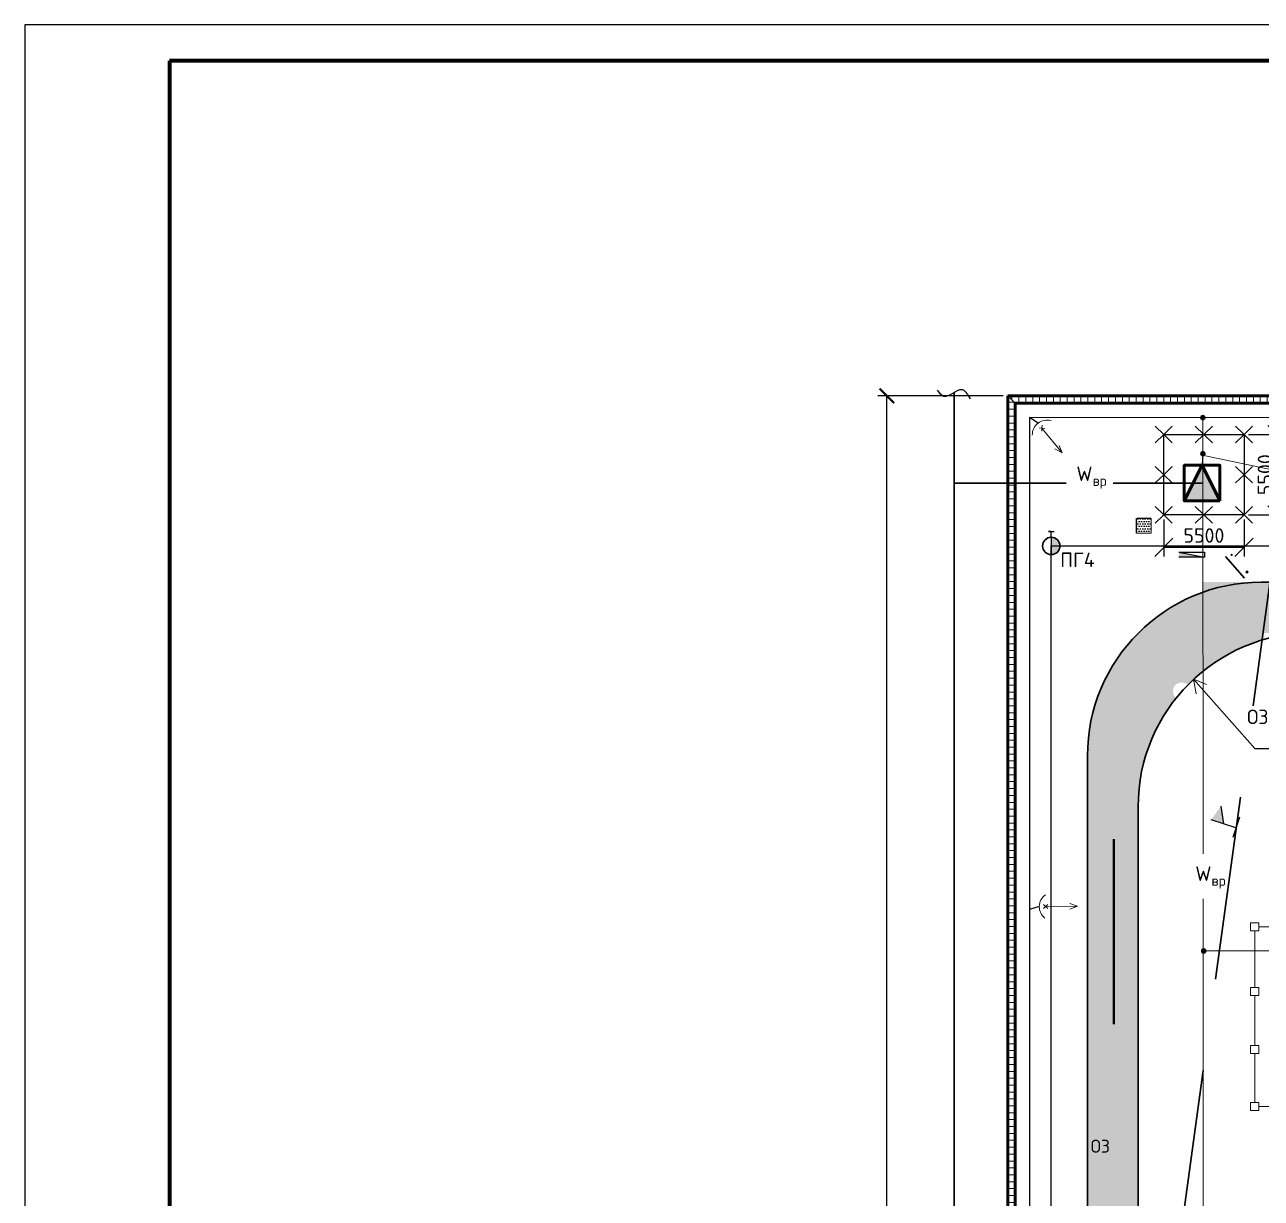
# Model space of a CAD drawing. Header units: millimetres. Extents: x -782 to 10910, y 3841 to 13237.
# Drawn here: x -780.7 to -609.9, y 4595.7 to 4757.8 of the extents above; entities that cross this region are included whole.
import ezdxf

# ---------------------------------------------------------------- set-up
doc = ezdxf.new("R2010")
doc.units = ezdxf.units.MM
doc.linetypes.add('штриховая2', pattern=[9.525, 6.35, -3.175])
for name, color, linetype, lineweight in [('!ОНенес!', 6, 'Continuous', 40), ('1основная_05мм', 151, 'Continuous', 50), ('anker', 187, 'Continuous', 60), ('желтый', 2, 'Continuous', 30), ('красный', 1, 'Continuous', 30), ('Тонкая 0.3', 140, 'Continuous', 25)]:
    doc.layers.add(name, color=color, linetype=linetype, lineweight=lineweight)
doc.layers.add('1', color=7, linetype='Continuous')
doc.layers.add('Системный слой', color=7, linetype='Continuous')
doc.styles.add('2.5', font='isocpeur.ttf', dxfattribs={"height": 2})
doc.styles.add('Isocpeur', font='isocpeur.ttf')
doc.styles.get("Standard").update_dxf_attribs({"font": 'isocpeur.ttf'})
doc.dimstyles.new('Копия ISO-25 M1-200', dxfattribs={"dimtxt": 2, "dimasz": 2.5, "dimexe": 1.25, "dimexo": 0.625, "dimtad": 1, "dimlfac": 400, "dimtxsty": 'Standard', "dimblk": 'OBLIQUE', "dimcen": 2.5, "dimadec": 0, "dimazin": 0, "dimtfac": 1, "dimtmove": 0, "dimatfit": 3, "dimldrblk": 'NONE', "dimfxl": 1, "dimarcsym": 0})
doc.dimstyles.new('М500 стройгенп', dxfattribs={"dimtxt": 2, "dimasz": 2, "dimexe": 1.25, "dimexo": 0.625, "dimtad": 1, "dimlfac": 500, "dimtxsty": '2.5', "dimblk": 'ARCHTICK', "dimcen": 2.5, "dimadec": 0, "dimazin": 0, "dimtfac": 1, "dimtmove": 0, "dimatfit": 3, "dimfxl": 1, "dimarcsym": 0})
pattern_1 = [(180, (-2824.641, 1373.7972), (-2e-16, -0.9525), [])]

# ---------------------------------------------------------------- blocks, each defined once
blk = doc.blocks.new('_OBLIQUE')
at = {"color": 0, "linetype": 'ByBlock'}
blk.add_line((-0.5, -0.5), (0.5, 0.5), dxfattribs=at)
blk = doc.blocks.new('*D71')
at = {"color": 0, "lineweight": -2, "transparency": 16777216}
for p, q in [((-623.41, 4689.48), (-623.41, 4684.37)), ((-612.32, 4689.48), (-612.32, 4684.37)), ((-623.41, 4685.62), (-612.32, 4685.62))]:
    blk.add_line(p, q, dxfattribs=at)
at = {"layer": 'Defpoints', "color": 0, "lineweight": 20, "transparency": 16777216}
for p in [(-623.41, 4690.1), (-612.32, 4690.1), (-612.32, 4685.62)]:
    blk.add_point(p, dxfattribs=at)
at = {"color": 0, "lineweight": -2, "transparency": 16777216, "xscale": 2.5, "yscale": 2.5, "zscale": 2.5, "rotation": 180}
blk.add_blockref('_OBLIQUE', (-623.41, 4685.62), dxfattribs=at)
at = {"color": 0, "lineweight": -2, "transparency": 16777216, "xscale": 2.5, "yscale": 2.5, "zscale": 2.5}
blk.add_blockref('_OBLIQUE', (-612.32, 4685.62), dxfattribs=at)
at = {"color": 0, "lineweight": 15, "transparency": 16777216, "insert": (-617.86, 4687.25), "char_height": 2, "attachment_point": 5}
blk.add_mtext('5500', dxfattribs=at)
blk = doc.blocks.new('_None')
blk = doc.blocks.new('*D72')
at = {"color": 0, "lineweight": -2, "transparency": 16777216}
for p, q in [((-611.69, 4701.19), (-606.55, 4701.19)), ((-607.8, 4690.1), (-607.8, 4701.19)), ((-611.69, 4690.1), (-606.55, 4690.1))]:
    blk.add_line(p, q, dxfattribs=at)
at = {"layer": 'Defpoints', "color": 0, "lineweight": 20, "transparency": 16777216}
for p in [(-612.32, 4701.19), (-607.8, 4701.19), (-612.32, 4690.1)]:
    blk.add_point(p, dxfattribs=at)
at = {"color": 0, "lineweight": -2, "transparency": 16777216, "xscale": 2.5, "yscale": 2.5, "zscale": 2.5}
for p, rotation in [((-607.8, 4701.19), 90), ((-607.8, 4690.1), 270)]:
    blk.add_blockref('_OBLIQUE', p, dxfattribs=dict(at, rotation=rotation))
at = {"color": 0, "lineweight": 15, "transparency": 16777216, "insert": (-609.43, 4695.65), "char_height": 2, "attachment_point": 5, "rotation": 90}
blk.add_mtext('5500', dxfattribs=at)
blk = doc.blocks.new('_ArchTick')
at = {"color": 0, "linetype": 'ByBlock', "const_width": 0.15}
blk.add_lwpolyline([(-0.5, -0.5), (0.5, 0.5)], dxfattribs=at)
blk = doc.blocks.new('*D139')
at = {"color": 0, "lineweight": -2, "transparency": 16777216}
for p, q in [((-645.57, 4706.54), (-662.9, 4706.54)), ((-661.65, 4432.59), (-661.65, 4706.54)), ((-645.57, 4432.59), (-662.9, 4432.59))]:
    blk.add_line(p, q, dxfattribs=at)
at = {"layer": 'Defpoints', "color": 0, "lineweight": 20, "transparency": 16777216}
for p in [(-661.65, 4706.54), (-644.95, 4706.54), (-644.95, 4432.59)]:
    blk.add_point(p, dxfattribs=at)
at = {"color": 0, "lineweight": -2, "transparency": 16777216, "xscale": 2, "yscale": 2, "zscale": 2}
for p, rotation in [((-661.65, 4706.54), 90), ((-661.65, 4432.59), 270)]:
    blk.add_blockref('_ArchTick', p, dxfattribs=dict(at, rotation=rotation))
at = {"color": 0, "lineweight": 20, "transparency": 16777216, "insert": (-663.27, 4569.56), "char_height": 2, "attachment_point": 5, "rotation": 90, "style": '2.5'}
blk.add_mtext('136000', dxfattribs=at)

msp = doc.modelspace()

# ---------------------------------------------------------------- hatches: boundary and pattern name
at = {"layer": '!ОНенес!', "lineweight": 40}
h = msp.add_hatch(color=7, dxfattribs=at)
h.paths.add_polyline_path([(-631.750822, 4639.602918), (-630.310942, 4639.602918), (-630.310942, 4645.332389)])
h.paths.add_polyline_path([(-630.310942, 4639.602918), (-628.871061, 4639.602918), (-630.310942, 4645.332389)])
at = {"lineweight": 20}
h = msp.add_hatch(dxfattribs=at)
h.set_pattern_fill('ANSI31', color=256, scale=0.3, angle=135)
h.set_pattern_definition(pattern_1)
h.paths.add_polyline_path([(-643.946103, 4705.53625), (-644.946103, 4706.53625), (-644.946103, 4705.53625), (-644.946103, 4694.498699), (-643.946103, 4694.498699)])
h = msp.add_hatch(dxfattribs=at)
h.set_pattern_fill('ANSI31', color=256, scale=0.3, angle=45)
h.set_pattern_definition([(90, (-2824.641, 1373.7972), (-0.9525, 2e-16), [])])
h.paths.add_polyline_path([(-313.353466, 4706.53625), (-314.353466, 4706.53625), (-644.946103, 4706.53625), (-643.946103, 4705.53625), (-314.353466, 4705.53625)])
h.paths.add_polyline_path([(-314.353466, 4433.593297), (-643.946103, 4433.593297), (-644.946103, 4432.593297), (-313.353466, 4432.593297)])
h = msp.add_hatch(dxfattribs=at)
h.set_pattern_fill('AR-CONC', color=256, scale=0.02)
h.set_pattern_definition([(50, (-2824.641, 1373.7972), (3.6436934, -0.3187817), [0.381, -4.191]), (355, (-2824.641, 1373.7972), (-0.7048684, 3.821137), [0.3048, -3.3528117]), (100.45144, (-2824.3374, 1373.7706), (2.938825, 3.502355), [0.3238002, -3.561805]), (46.1842, (-2824.641, 1374.813), (5.421581, -0.8408466), [0.5715, -6.2865]), (96.63556, (-2824.189, 1374.743), (4.748083, 4.9485225), [0.4857005, -5.342712]), (351.18415, (-2824.641, 1374.813), (4.748083, 4.9485225), [0.457199, -5.029195]), (21, (-2824.133, 1374.5592), (3.0322878, -2.045304), [0.381, -4.191]), (326, (-2824.133, 1374.5592), (1.2360406, 3.6837593), [0.3048, -3.3528]), (71.451445, (-2823.8803, 1374.3888), (4.2683284, 1.6384554), [0.3238002, -3.5617988]), (37.5, (-2824.641, 1373.7972), (0.06177207, 1.69110078), [0, -3.31216, 0, -3.4036, 0, -3.3655]), (7.5, (-2824.641, 1373.7972), (1.33639325, 2.0036115), [0, -1.94056, 0, -3.23596, 0, -1.2827]), (327.5, (-2825.7738, 1373.7972), (2.7118119, -0.1145749), [0, -1.27, 0, -3.9624, 0, -5.2578]), (317.5, (-2826.2818, 1373.7972), (2.9625836, 0.5085298), [0, -1.651, 0, -2.63144, 0, -3.7338])])
h.paths.add_polyline_path([(-337.744899, 4468.596323), (-338.744899, 4468.596323), (-338.744899, 4472.596313), (-337.744899, 4472.596313), (-337.744899, 4474.596313), (-338.744899, 4474.596313), (-338.744899, 4478.596303), (-337.744899, 4478.596303), (-337.744899, 4480.596303), (-338.744899, 4480.596303), (-338.744899, 4484.596293), (-337.744899, 4484.596293), (-337.744899, 4486.596293), (-338.744899, 4486.596293), (-338.744899, 4489.956282), (-337.744899, 4489.956282), (-337.744899, 4491.956282), (-338.744899, 4491.956282), (-338.744899, 4495.793482), (-340.744899, 4495.793482), (-340.744899, 4468.596323), (-359.455167, 4468.596323), (-359.455167, 4475.206589), (-340.744899, 4475.206589), (-340.744899, 4477.206589), (-343.255194, 4477.206589), (-343.255194, 4478.206473), (-345.255194, 4478.20653), (-345.255194, 4477.206589), (-348.655185, 4477.206589), (-348.655185, 4478.206589), (-350.655185, 4478.206589), (-350.655185, 4477.206589), (-354.055176, 4477.206589), (-354.055176, 4478.206589), (-356.055176, 4478.206589), (-356.055176, 4477.206589), (-359.455167, 4477.206589), (-359.455167, 4478.206589), (-361.455167, 4478.206589), (-361.455167, 4477.206589), (-361.455167, 4475.206589), (-361.455167, 4463.807408), (-359.455167, 4463.807408), (-359.455167, 4466.596323), (-340.744899, 4466.596323), (-340.744899, 4463.807408), (-338.744899, 4463.807408), (-338.744899, 4466.596323), (-337.744899, 4466.596323)])
h.paths.add_polyline_path([(-338.744899, 4498.006404), (-341.49096, 4498.006404), (-341.49096, 4500.743701), (-343.49096, 4500.743701), (-343.49096, 4496.006404), (-340.744899, 4496.006404), (-340.744899, 4495.793482), (-338.744899, 4495.793482)])
h.paths.add_polyline_path([(-341.49096, 4504.334467), (-343.49096, 4504.334467), (-343.49096, 4500.743701), (-341.49096, 4500.743701)])
h.paths.add_polyline_path([(-341.49096, 4553.676008), (-338.353466, 4553.676008), (-338.353466, 4555.676008), (-341.49096, 4555.676008), (-341.49096, 4567.030776), (-343.49096, 4565.437244), (-343.49096, 4546.891012), (-344.49096, 4546.891012), (-344.49096, 4544.891012), (-343.49096, 4544.891012), (-343.49096, 4541.11671), (-344.49096, 4541.11671), (-344.49096, 4539.633113), (-344.49096, 4539.11671), (-343.49096, 4539.11671), (-343.49096, 4535.361404), (-344.49096, 4535.361404), (-344.49096, 4534.033122), (-344.49096, 4533.361404), (-343.49096, 4533.361404), (-343.49096, 4504.334467), (-341.49096, 4504.334467)])
h.paths.add_polyline_path([(-341.49096, 4601.517203), (-343.49096, 4601.517203), (-343.49096, 4599.526434), (-341.49096, 4599.526434)])
h.paths.add_polyline_path([(-341.49096, 4603.507973), (-343.49096, 4603.507973), (-343.49096, 4601.517203), (-341.49096, 4601.517203)])
h.paths.add_polyline_path([(-341.49096, 4631.097874), (-343.49096, 4630.686293), (-343.49096, 4603.507973), (-341.49096, 4603.507973)])
h.paths.add_polyline_path([(-490.955052, 4471.532161), (-487.955057, 4471.532161), (-487.955057, 4474.412156), (-490.955052, 4474.412156)], flags=9)
h.paths.add_polyline_path([(-493.997563, 4661.748558), (-490.757568, 4661.748558), (-490.757568, 4664.628553), (-493.997563, 4664.628553)], flags=9)
h.paths.add_polyline_path([(-620.19341, 4666.092173), (-616.953415, 4666.092173), (-616.953415, 4668.972168), (-620.19341, 4668.972168)], flags=9)
h.paths.add_polyline_path([(-620.253409, 4471.532161), (-616.893415, 4471.532161), (-616.893415, 4474.412156), (-620.253409, 4474.412156)], flags=9)
h.paths.add_polyline_path([(-380.073851, 4471.532161), (-376.833856, 4471.532161), (-376.833856, 4474.412156), (-380.073851, 4474.412156)], flags=9)
h.paths.add_polyline_path([(-360.53817, 4666.092173), (-357.538175, 4666.092173), (-357.538175, 4668.972168), (-360.53817, 4668.972168)], flags=9)
h.paths.add_polyline_path([(-333.732101, 4498.708907), (-329.532101, 4498.708907), (-329.532101, 4503.508907), (-333.732101, 4503.508907)], flags=9)
h.paths.add_polyline_path([(-333.802376, 4502.764583), (-329.602376, 4502.764583), (-329.602376, 4507.564583), (-333.802376, 4507.564583)], flags=9)
h.paths.add_polyline_path([(-643.349288, 4561.645607), (-638.329288, 4561.645607), (-638.329288, 4567.25894), (-643.349288, 4567.25894)], flags=9)
h.paths.add_polyline_path([(-486.200517, 4700.863403), (-481.180517, 4700.863403), (-481.180517, 4706.476736), (-486.200517, 4706.476736)], flags=9)
h.paths.add_polyline_path([(-335.274504, 4596.387526), (-332.074504, 4596.387526), (-332.074504, 4601.187526), (-335.274504, 4601.187526)], flags=9)
h.paths.add_polyline_path([(-334.963664, 4599.344781), (-332.363664, 4599.344781), (-332.363664, 4604.144781), (-334.963664, 4604.144781)], flags=9)
h.paths.add_polyline_path([(-335.110374, 4602.258114), (-332.510374, 4602.258114), (-332.510374, 4607.058114), (-335.110374, 4607.058114)], flags=9)
h.paths.add_polyline_path([(-355.652888, 4539.547874), (-352.292894, 4539.547874), (-352.292894, 4542.427869), (-355.652888, 4542.427869)], flags=9)
h.paths.add_polyline_path([(-355.652888, 4499.416649), (-352.172894, 4499.416649), (-352.172894, 4502.296644), (-355.652888, 4502.296644)], flags=9)
h.paths.add_polyline_path([(-324.262243, 4499.416649), (-320.902249, 4499.416649), (-320.902249, 4502.296644), (-324.262243, 4502.296644)], flags=9)
h.paths.add_polyline_path([(-365.910975, 4686.257033), (-363.870979, 4686.257033), (-363.870979, 4689.137029), (-365.910975, 4689.137029)], flags=9)
h.paths.add_polyline_path([(-332.162343, 4580.084993), (-330.122347, 4580.084993), (-330.122347, 4582.964989), (-332.162343, 4582.964989)], flags=9)
h.paths.add_polyline_path([(-332.593684, 4542.584176), (-330.553688, 4542.584176), (-330.553688, 4545.464171), (-332.593684, 4545.464171)], flags=9)
h.paths.add_polyline_path([(-351.172047, 4482.983545), (-349.61205, 4482.983545), (-349.61205, 4485.86354), (-351.172047, 4485.86354)], flags=25)
h.paths.add_polyline_path([(-361.591125, 4483.287258), (-360.151128, 4483.287258), (-360.151128, 4486.167253), (-361.591125, 4486.167253)], flags=9)
h.paths.add_polyline_path([(-356.572038, 4482.983545), (-355.012041, 4482.983545), (-355.012041, 4485.86354), (-356.572038, 4485.86354)], flags=25)
h.paths.add_polyline_path([(-339.271315, 4655.758474), (-337.471318, 4655.758474), (-337.471318, 4658.638469), (-339.271315, 4658.638469)], flags=9)
h.paths.add_polyline_path([(-332.608081, 4489.943755), (-331.168084, 4489.943755), (-331.168084, 4492.823751), (-332.608081, 4492.823751)], flags=9)
h.paths.add_polyline_path([(-344.581313, 4683.141552), (-342.421316, 4683.141552), (-342.421316, 4686.021547), (-344.581313, 4686.021547)], flags=9)
h.paths.add_polyline_path([(-350.703241, 4567.302177), (-348.663245, 4567.302177), (-348.663245, 4570.182173), (-350.703241, 4570.182173)], flags=9)
h.paths.add_polyline_path([(-354.839681, 4687.502941), (-352.799684, 4687.502941), (-352.799684, 4690.382936), (-354.839681, 4690.382936)], flags=9)
h.paths.add_polyline_path([(-347.957987, 4533.876224), (-346.517989, 4533.876224), (-346.517989, 4536.756219), (-347.957987, 4536.756219)], flags=9)
h.paths.add_polyline_path([(-332.015966, 4467.071119), (-330.815968, 4467.071119), (-330.815968, 4469.951114), (-332.015966, 4469.951114)], flags=9)
h.paths.add_polyline_path([(-338.286479, 4641.96886), (-336.846482, 4641.96886), (-336.846482, 4644.848855), (-338.286479, 4644.848855)], flags=9)
h.paths.add_polyline_path([(-352.901499, 4656.072448), (-350.861502, 4656.072448), (-350.861502, 4658.952444), (-352.901499, 4658.952444)], flags=9)
h.paths.add_polyline_path([(-352.740161, 4639.788183), (-350.700164, 4639.788183), (-350.700164, 4642.668178), (-352.740161, 4642.668178)], flags=9)
h.paths.add_polyline_path([(-352.662799, 4650.840838), (-351.222802, 4650.840838), (-351.222802, 4653.720833), (-352.662799, 4653.720833)], flags=9)
h.paths.add_polyline_path([(-340.866138, 4448.225574), (-339.42614, 4448.225574), (-339.42614, 4451.105569), (-340.866138, 4451.105569)], flags=9)
h.paths.add_polyline_path([(-332.246898, 4479.155218), (-331.0469, 4479.155218), (-331.0469, 4482.035213), (-332.246898, 4482.035213)], flags=9)
h.paths.add_polyline_path([(-332.015966, 4473.071109), (-330.815968, 4473.071109), (-330.815968, 4475.951104), (-332.015966, 4475.951104)], flags=9)
h.paths.add_polyline_path([(-332.608081, 4484.543764), (-331.168084, 4484.543764), (-331.168084, 4487.42376), (-332.608081, 4487.42376)], flags=9)
h.paths.add_polyline_path([(-345.82457, 4483.643858), (-343.784573, 4483.643858), (-343.784573, 4486.523853), (-345.82457, 4486.523853)], flags=25)
h.paths.add_polyline_path([(-347.957987, 4545.076205), (-346.517989, 4545.076205), (-346.517989, 4547.9562), (-347.957987, 4547.9562)], flags=9)
h.paths.add_polyline_path([(-347.957987, 4539.476214), (-346.517989, 4539.476214), (-346.517989, 4542.35621), (-347.957987, 4542.35621)], flags=9)
h.paths.add_polyline_path([(-343.49096, 4599.526434), (-343.49096, 4565.437244), (-341.49096, 4567.030776), (-341.49096, 4599.526434)])
at = {"lineweight": 25}
h = msp.add_hatch(color=1, dxfattribs=at)
h.paths.add_polyline_path([(-618.004198, 4703.815234, 0.4142135624), (-618.283228, 4703.536203, 0.4142135624), (-618.004198, 4703.257173)])
h.paths.add_polyline_path([(-618.004198, 4703.815234), (-618.004198, 4703.257173, 0.4142135624), (-617.725167, 4703.536203, 0.4142135624)])
h = msp.add_hatch(color=1, dxfattribs=at)
h.paths.add_polyline_path([(-618.004198, 4698.829265, 0.4142135624), (-618.283228, 4698.550235, 0.4142135624), (-618.004198, 4698.271204)])
h.paths.add_polyline_path([(-618.004198, 4698.829265), (-618.004198, 4698.271204, 0.4142135624), (-617.725167, 4698.550235, 0.4142135624)])
at = {"lineweight": 20}
h = msp.add_hatch(dxfattribs=at)
h.set_pattern_fill('ANSI31', color=256, scale=0.3, angle=135)
h.set_pattern_definition(pattern_1)
h.paths.add_polyline_path([(-643.946103, 4694.498699), (-644.946103, 4694.498699), (-644.946103, 4677.59525), (-643.946103, 4677.59525)])
h = msp.add_hatch(dxfattribs=at)
h.set_pattern_fill('ANSI31', color=256, scale=0.3, angle=135)
h.set_pattern_definition(pattern_1)
h.paths.add_polyline_path([(-643.946103, 4694.498699), (-644.946103, 4694.498699), (-644.946103, 4664.638882), (-643.946103, 4664.638882)])
at = {"lineweight": 25}
h = msp.add_hatch(color=256, dxfattribs=at)
h.dxf.hatch_style = 1
h.paths.add_polyline_path([(-637.746105, 4685.807408, 0.4142135624), (-638.946103, 4687.007406), (-638.946103, 4684.60741, 0.4142135624)])
msp.add_hatch(color=7).paths.add_polyline_path([(-617.786746, 4684.247492), (-621.3151, 4684.953163), (-621.3151, 4684.247492)])
at = {"lineweight": 20}
for points in [[(-613.926567, 4684.461748, 1), (-614.139038, 4684.701029, 1)], [(-611.801855, 4682.068933, 1), (-612.014326, 4682.308214, 1)]]:
    msp.add_hatch(color=7, dxfattribs=at).paths.add_polyline_path(points)
at = {"lineweight": 25}
h = msp.add_hatch(dxfattribs=at)
h.set_pattern_fill('AR-CONC', color=256, scale=0.025)
h.paths.add_polyline_path([(-608.743586, 4680.807408), (-609.946103, 4680.807408, 0.0856933287), (-617.993627, 4679.417967), (-617.98751, 4668.509175, -0.0968125646), (-609.838767, 4672.796344)])
h.paths.add_polyline_path([(-617.98751, 4668.509175), (-617.993627, 4679.417967, 0.3172590174), (-633.946103, 4656.807408), (-633.946103, 4480.807408, 0.4142135624), (-609.946103, 4456.807408), (-608.743586, 4456.807408), (-609.700546, 4463.807408), (-609.838767, 4464.818472, -0.3312506417), (-626.946103, 4487.807408), (-626.946103, 4649.807408, -0.1704400161), (-621.679003, 4664.810023, -0.2325057606), (-622.146101, 4665.760209, -0.6710553407), (-620.090862, 4666.601968, -0.0296017787)])
h.paths.add_polyline_path([(-620.687894, 4666.669257), (-615.287894, 4666.669257), (-615.287894, 4671.469257), (-620.687894, 4671.469257)], flags=25)
h.paths.add_polyline_path([(-633.514713, 4548.873557), (-626.914713, 4548.873557), (-626.914713, 4553.673557), (-633.514713, 4553.673557)], flags=24)
h.paths.add_polyline_path([(-632.021103, 4479.706118), (-625.421103, 4479.706118), (-625.421103, 4484.506118), (-632.021103, 4484.506118)], flags=24)
h.paths.add_polyline_path([(-634.133065, 4600.843937), (-630.443071, 4600.843937), (-630.443071, 4605.16393), (-634.133065, 4605.16393)], flags=9)
at = {"lineweight": 20}
h = msp.add_hatch(dxfattribs=at)
h.set_pattern_fill('AR-CONC', color=256, scale=0.025)
h.paths.add_polyline_path([(-316.353466, 4463.807408), (-368.191661, 4463.807408), (-369.148621, 4456.807408), (-316.353466, 4456.807408)])
edge = h.paths.add_edge_path()
edge.add_line((-368.191661, 4463.807408), (-387.037143, 4463.807408))
edge.add_arc((-387.037143, 4475.807794), 12.000386, 223.86662461, 270, ccw=False)
edge.add_line((-395.688881, 4467.491743), (-395.838756, 4466.392732))
edge.add_arc((-396.054952, 4464.807408), 1.599997, 0, 82.23429528, ccw=False)
edge.add_arc((-396.054952, 4464.807408), 1.599997, -180, 0, ccw=False)
edge.add_line((-397.654949, 4464.807408), (-580.237257, 4464.807408))
edge.add_arc((-581.837255, 4464.807408), 1.599997, -180, 0, ccw=False)
edge.add_arc((-581.837255, 4464.807408), 1.599997, 97.78457087, 180, ccw=False)
edge.add_line((-582.053972, 4466.392661), (-582.204114, 4467.490923))
edge.add_arc((-590.855063, 4475.807794), 12.000386, 270, 316.12794469, ccw=False)
edge.add_line((-590.855063, 4463.807408), (-609.700546, 4463.807408))
edge.add_line((-609.700546, 4463.807408), (-608.743586, 4456.807408))
edge.add_line((-608.743586, 4456.807408), (-369.148621, 4456.807408))
edge.add_line((-369.148621, 4456.807408), (-368.191661, 4463.807408))
edge = h.paths.add_edge_path()
edge.add_arc((-387.037143, 4475.807794), 12.000386, 204.62550124, 223.86662461, ccw=False)
edge.add_line((-397.946103, 4470.807408), (-490.693853, 4470.807408))
edge.add_arc((-491.827745, 4471.200197), 1.199998, 199.10645728, 340.89354272, ccw=False)
edge.add_line((-492.961638, 4470.807408), (-579.946103, 4470.807408))
edge.add_arc((-590.855063, 4475.807794), 12.000386, 316.12794469, 335.37449876, ccw=False)
edge.add_line((-582.204114, 4467.490923), (-582.053972, 4466.392661))
edge.add_arc((-581.837255, 4464.807408), 1.599997, 0, 97.78457087, ccw=False)
edge.add_line((-580.237257, 4464.807408), (-397.654949, 4464.807408))
edge.add_arc((-396.054952, 4464.807408), 1.599997, 82.23429528, 180, ccw=False)
edge.add_line((-395.838756, 4466.392732), (-395.688881, 4467.491743))
edge = h.paths.add_edge_path()
edge.add_line((-369.173453, 4680.807408), (-608.743586, 4680.807408))
edge.add_line((-608.743586, 4680.807408), (-609.700546, 4673.807408))
edge.add_line((-609.700546, 4673.807408), (-590.855063, 4673.807408))
edge.add_arc((-590.855063, 4661.807022), 12.000386, 43.87205531, 90, ccw=False)
edge.add_line((-582.204114, 4670.123893), (-582.053972, 4671.222156))
edge.add_arc((-581.837255, 4672.807408), 1.599997, 180, 262.21542913, ccw=False)
edge.add_arc((-581.837255, 4672.807408), 1.599997, 0, 180, ccw=False)
edge.add_line((-580.237257, 4672.807408), (-397.654949, 4672.807408))
edge.add_arc((-396.054952, 4672.807408), 1.599997, 0, 180, ccw=False)
edge.add_arc((-396.054952, 4672.807408), 1.599997, -83.51900907, 0, ccw=False)
edge.add_line((-395.874355, 4671.217636), (-395.556386, 4668.870434))
edge.add_arc((-336.114625, 4576.116626), 110.1662, 117.53133097, 122.65399107, ccw=False)
edge.add_line((-387.037143, 4673.807408), (-368.225183, 4673.807408))
edge.add_line((-368.225183, 4673.807408), (-369.173453, 4680.807408))
edge = h.paths.add_edge_path()
edge.add_line((-608.743586, 4680.807408), (-617.994481, 4680.807408))
edge.add_line((-617.994481, 4680.807408), (-617.990367, 4673.414839))
edge.add_arc((-614.946103, 4661.807408), 12, 90, 104.69589657, ccw=False)
edge.add_line((-614.946103, 4673.807408), (-609.700546, 4673.807408))
edge.add_line((-609.700546, 4673.807408), (-608.743586, 4680.807408))
edge = h.paths.add_edge_path()
edge.add_line((-395.556386, 4668.870434), (-395.874355, 4671.217636))
edge.add_arc((-396.054952, 4672.807408), 1.599997, 180, 276.48099093, ccw=False)
edge.add_line((-397.654949, 4672.807408), (-580.237257, 4672.807408))
edge.add_arc((-581.837255, 4672.807408), 1.599997, -97.78457087, 0, ccw=False)
edge.add_line((-582.053972, 4671.222156), (-582.204114, 4670.123893))
edge.add_arc((-590.855063, 4661.807022), 12.000386, 24.62550124, 43.87205531, ccw=False)
edge.add_line((-579.946103, 4666.807408), (-495.336234, 4666.807408))
edge.add_arc((-494.750257, 4665.760209), 1.199998, 60.7700888, 119.2299112, ccw=False)
edge.add_line((-494.164279, 4666.807408), (-397.946103, 4666.807408))
edge.add_arc((-395.805836, 4666.743802), 2.141212, 83.30987815, 178.29773268, ccw=False)
h.paths.add_polyline_path([(-493.997563, 4666.092173), (-490.757568, 4666.092173), (-490.757568, 4666.807408), (-493.997563, 4666.807408)])
h.paths.add_polyline_path([(-368.225183, 4673.807408), (-316.353466, 4673.807408), (-316.353466, 4680.807408), (-369.173453, 4680.807408)])
edge = h.paths.add_edge_path()
edge.add_arc((-609.946103, 4656.807408), 24, 109.59180627, 180)
edge.add_line((-633.946103, 4656.807408), (-633.946103, 4480.807408))
edge.add_arc((-609.946103, 4480.807408), 24, 180, 270)
edge.add_line((-609.946103, 4456.807408), (-608.743586, 4456.807408))
edge.add_line((-608.743586, 4456.807408), (-609.700546, 4463.807408))
edge.add_line((-609.700546, 4463.807408), (-614.946103, 4463.807408))
edge.add_arc((-637.916666, 4452.836845), 25.455844, 25.52877937, 64.47122063)
edge.add_line((-626.946103, 4475.807408), (-626.946103, 4661.807408))
edge.add_arc((-614.946103, 4661.807408), 12, 104.69589657, 180, ccw=False)
edge.add_line((-617.990367, 4673.414839), (-617.993708, 4679.417938))
at = {"lineweight": 25}
h = msp.add_hatch(dxfattribs=at)
h.set_pattern_fill('AR-CONC', color=256, scale=0.025)
h.paths.add_polyline_path([(-583.437252, 4464.807408, -0.3749564439), (-582.053972, 4466.392661), (-582.204114, 4467.490923, -0.2040337377), (-590.855063, 4463.807408), (-602.946103, 4463.807408, -0.0729531305), (-609.838767, 4464.818472), (-608.743586, 4456.807408), (-375.228346, 4456.807408), (-375.228346, 4463.807408), (-387.037143, 4463.807408, -0.077886135), (-390.708441, 4464.382785), (-394.459977, 4464.680734, -0.9611377805), (-397.654949, 4464.807408), (-580.237257, 4464.807408, -1)])
h.paths.add_polyline_path([(-633.514713, 4548.873557), (-626.914713, 4548.873557), (-626.914713, 4553.673557), (-633.514713, 4553.673557)], flags=24)
h.paths.add_polyline_path([(-632.021103, 4479.706118), (-625.421103, 4479.706118), (-625.421103, 4484.506118), (-632.021103, 4484.506118)], flags=24)
h.paths.add_polyline_path([(-634.133065, 4600.843937), (-630.443071, 4600.843937), (-630.443071, 4605.16393), (-634.133065, 4605.16393)], flags=9)
h.paths.add_polyline_path([(-468.071309, 4457.905008), (-468.071309, 4464.505008), (-472.871309, 4464.505008), (-472.871309, 4457.905008)], flags=24)
edge = h.paths.add_edge_path()
edge.add_arc((-609.946103, 4656.807408), 24, 109.59160183, 180)
edge.add_line((-633.946103, 4656.807408), (-633.946103, 4480.807408))
edge.add_arc((-609.946103, 4480.807408), 24, 180, 270)
edge.add_line((-609.946103, 4456.807408), (-608.743586, 4456.807408))
edge.add_line((-608.743586, 4456.807408), (-609.700546, 4463.807408))
edge.add_line((-609.700546, 4463.807408), (-609.838767, 4464.818472))
edge.add_arc((-602.946103, 4487.807408), 24, 180, 253.30994122, ccw=False)
edge.add_line((-626.946103, 4487.807408), (-626.946103, 4661.807408))
edge.add_arc((-614.946103, 4661.807408), 12, 104.69537151, 180, ccw=False)
edge.add_line((-617.990261, 4673.414867), (-617.993627, 4679.417967))
at = {"lineweight": 20}
h = msp.add_hatch(dxfattribs=at)
h.set_pattern_fill('ANSI31', color=256, scale=0.3, angle=135)
h.set_pattern_definition(pattern_1)
h.paths.add_polyline_path([(-643.946103, 4677.59525), (-644.946103, 4677.59525), (-644.946103, 4672.186106), (-643.946103, 4672.186106)])
h = msp.add_hatch(dxfattribs=at)
h.set_pattern_fill('ANSI31', color=256, scale=0.3, angle=135)
h.set_pattern_definition(pattern_1)
h.paths.add_polyline_path([(-643.946103, 4664.912599), (-644.946103, 4664.912599), (-644.946103, 4662.469933), (-643.946103, 4662.469933)])
h = msp.add_hatch(dxfattribs=at)
h.set_pattern_fill('ANSI31', color=256, scale=0.3, angle=135)
h.set_pattern_definition(pattern_1)
h.paths.add_polyline_path([(-643.946103, 4662.919409), (-644.946103, 4662.919409), (-644.946103, 4568.390906), (-643.946103, 4568.390906)])
at = {"lineweight": 25}
h = msp.add_hatch(color=1, dxfattribs=at)
h.paths.add_polyline_path([(-617.885913, 4630.156175, 0.4142135624), (-618.164944, 4629.877145, 0.4142135624), (-617.885913, 4629.598114)])
h.paths.add_polyline_path([(-617.885913, 4630.156175), (-617.885913, 4629.598114, 0.4142135624), (-617.606883, 4629.877145, 0.4142135624)])
at = {"layer": '1основная_05мм'}
msp.add_hatch(color=1, dxfattribs=at).paths.add_polyline_path([(-618.112056, 4696.962695), (-620.576052, 4692.034703), (-615.64806, 4692.034703)])
at = {"layer": 'Системный слой', "lineweight": 25}
h = msp.add_hatch(dxfattribs=at)
h.set_pattern_fill('DOTS', scale=0.213333, style=0)
h.set_pattern_definition([(0, (-1617.74606, 4708.17152), (0.16933305, 0.3386661), [0, -0.3386661])])
h.paths.add_polyline_path([(-625.162178, 4689.588374), (-625.162178, 4687.559921), (-627.190631, 4687.559921), (-627.190631, 4689.588374), (-626.786576, 4689.588374)])
at = {"layer": 'Тонкая 0.3', "ltscale": 5}
msp.add_hatch(color=7, dxfattribs=at).paths.add_polyline_path([(-616.852313, 4647.992692), (-615.151583, 4647.430502), (-615.540699, 4649.85362)])

# ---------------------------------------------------------------- linework, layer by layer
at = {"layer": '!ОНенес!', "color": 7, "lineweight": 40}
msp.add_line((-630.310942, 4619.782019), (-630.310942, 4645.332389), dxfattribs=at)
for p, q in [((59.295031, 4757.787646), (-780.704969, 4757.787646)), ((-780.704969, 4757.787646), (-780.704969, 4163.787646))]:
    msp.add_line(p, q)
at = {"lineweight": 70}
for p, q in [((54.295031, 4752.787646), (-760.704969, 4752.787646)), ((-760.704969, 4752.787646), (-760.704969, 4168.787646))]:
    msp.add_line(p, q, dxfattribs=at)
at = {"color": 1, "lineweight": 30}
msp.add_line((-652.364916, 4706.989657), (-652.364916, 4429.17185), dxfattribs=at)
at = {"lineweight": 50}
for p, q in [((-644.946103, 4705.53625), (-644.946103, 4706.53625)), ((-644.946103, 4706.53625), (-314.353466, 4706.53625)), ((-644.946103, 4432.593297), (-644.946103, 4705.53625))]:
    msp.add_line(p, q, dxfattribs=at)
at = {"lineweight": 20}
for p, q in [((-643.946103, 4705.53625), (-644.946103, 4706.53625)), ((-595.849356, 4693.621099), (-617.863925, 4698.309026)), ((-625.162178, 4687.559921), (-625.162178, 4689.588374)), ((-627.190631, 4687.559921), (-625.162178, 4687.559921)), ((-610.286104, 4633.195352), (-603.406116, 4633.195352)), ((-610.846103, 4632.647409), (-610.846103, 4624.838312)), ((-610.846103, 4623.718314), (-610.846103, 4616.822004)), ((-610.846103, 4615.702006), (-610.846103, 4613.307408)), ((-610.846103, 4613.307408), (-610.846103, 4608.967407)), ((-610.286104, 4608.407408), (-603.406116, 4608.407408))]:
    msp.add_line(p, q, dxfattribs=at)
at = {"color": 1, "lineweight": 25}
for p, q in [((-641.946103, 4703.53625), (-641.939596, 4567.756387)), ((-640.768313, 4702.7678), (-641.946103, 4703.536203)), ((-618.004198, 4698.550235), (-618.112056, 4696.962695)), ((-640.598558, 4636.036236), (-641.933262, 4635.593293))]:
    msp.add_line(p, q, dxfattribs=at)
at = {"color": 240, "lineweight": 20, "true_color": 0xed1f24}
for p, q in [((-641.946103, 4703.53625), (-578.946103, 4703.53625)), ((-487.630738, 4703.536203), (-641.946103, 4703.536203)), ((-618.004198, 4698.550235), (-618.004198, 4703.536203)), ((-618.004198, 4698.271204), (-617.973373, 4643.295325)), ((-617.969887, 4637.077753), (-617.893705, 4501.209548)), ((-617.885913, 4629.877145), (-415.603295, 4629.877145))]:
    msp.add_line(p, q, dxfattribs=at)
at = {"color": 7, "lineweight": 25}
for p, q in [((-623.407771, 4690.102346), (-623.407771, 4701.190327)), ((-623.407771, 4701.190327), (-612.319789, 4701.190327)), ((-612.319789, 4701.190327), (-612.319789, 4690.102346)), ((-612.319789, 4690.102346), (-623.407771, 4690.102346))]:
    msp.add_line(p, q, dxfattribs=at)
at = {"linetype": 'штриховая2', "lineweight": 30, "ltscale": 4}
msp.add_line((-626.563166, 4550.460252), (-606.236131, 4699.149007), dxfattribs=at)
at = {"color": 240, "lineweight": 30, "true_color": 0xed1f24}
for p, q in [((-636.867878, 4694.498699), (-652.364916, 4694.498699)), ((-618.112056, 4694.498699), (-630.396493, 4694.498699))]:
    msp.add_line(p, q, dxfattribs=at)
at = {"lineweight": 25}
for p, q in [((-625.162178, 4689.588374), (-627.135702, 4689.588374)), ((-638.946103, 4687.807405), (-639.346103, 4687.807405)), ((-639.346103, 4687.807405), (-638.546104, 4687.807405)), ((-638.946103, 4687.007406), (-638.946103, 4687.807405)), ((-638.946103, 4687.007406), (-638.946103, 4684.60741)), ((-610.85178, 4657.831521), (-619.305559, 4667.426339)), ((-610.85178, 4657.831521), (-601.923181, 4657.831521))]:
    msp.add_line(p, q, dxfattribs=at)
at = {"color": 5, "lineweight": 25}
for p, q in [((-638.946103, 4680.807408), (-638.946103, 4685.807408)), ((-638.946103, 4685.807408), (-520.141772, 4685.807408)), ((-638.946103, 4517.495414), (-638.946103, 4680.807408))]:
    msp.add_line(p, q, dxfattribs=at)
at = {"color": 7}
for p, q in [((-621.3151, 4684.953163), (-617.786746, 4684.953163)), ((-621.3151, 4684.953163), (-617.786746, 4684.247492)), ((-617.786746, 4684.247492), (-621.3151, 4684.247492)), ((-617.786746, 4684.953163), (-617.786746, 4684.247492))]:
    msp.add_line(p, q, dxfattribs=at)
at = {"color": 7, "lineweight": 30}
msp.add_line((-614.896596, 4684.349312), (-612.240705, 4681.358294), dxfattribs=at)
at = {"lineweight": 30}
for p, q in [((-609.946103, 4680.807408), (-378.998894, 4680.813979)), ((-633.946103, 4656.807408), (-633.946103, 4480.807408)), ((-626.946103, 4487.807408), (-626.946103, 4649.807408))]:
    msp.add_line(p, q, dxfattribs=at)
at = {"lineweight": 18}
for p, q in [((-617.484779, 4666.660793), (-619.305559, 4667.426339)), ((-619.305559, 4667.426339), (-618.940323, 4665.382959)), ((-619.262207, 4667.408111), (-617.484779, 4666.660793))]:
    msp.add_line(p, q, dxfattribs=at)
at = {"lineweight": 13}
for p, q in [((-610.286104, 4633.767407), (-611.406102, 4633.767407)), ((-611.406102, 4633.767407), (-611.406102, 4632.647409)), ((-610.286104, 4632.647409), (-610.286104, 4633.767407)), ((-611.406102, 4632.647409), (-610.286104, 4632.647409)), ((-610.846103, 4632.323987), (-610.846103, 4632.647409)), ((-610.286104, 4624.838312), (-611.406102, 4624.838312)), ((-611.406102, 4624.838312), (-611.406102, 4623.718314)), ((-610.286104, 4623.718314), (-610.286104, 4624.838312)), ((-611.406102, 4623.718314), (-610.286104, 4623.718314)), ((-610.846103, 4623.394892), (-610.846103, 4623.718314)), ((-610.286104, 4616.822004), (-611.406102, 4616.822004)), ((-611.406102, 4616.822004), (-611.406102, 4615.702006)), ((-610.286104, 4615.702006), (-610.286104, 4616.822004)), ((-611.406102, 4615.702006), (-610.286104, 4615.702006)), ((-610.846103, 4615.378584), (-610.846103, 4615.702006)), ((-610.286104, 4608.967407), (-611.406102, 4608.967407)), ((-611.406102, 4608.967407), (-611.406102, 4607.847409)), ((-610.286104, 4607.847409), (-610.286104, 4608.967407)), ((-611.406102, 4607.847409), (-610.286104, 4607.847409))]:
    msp.add_line(p, q, dxfattribs=at)
at = {"lineweight": 50}
msp.add_lwpolyline([(-314.353466, 4456.807408), (-314.353466, 4433.593297), (-643.946103, 4433.593297), (-643.946103, 4705.53625), (-314.353466, 4705.53625), (-314.353466, 4680.807408)], dxfattribs=at)
at = {"color": 1, "lineweight": 30}
for centre in [(-618.004198, 4703.536203), (-618.004198, 4698.550235), (-617.885913, 4629.877145)]:
    msp.add_circle(centre, 0.27903, dxfattribs=at)
at = {"color": 7, "lineweight": 20}
msp.add_circle((-611.908091, 4682.188573), 0.16, dxfattribs=at)
at = {"lineweight": 30}
for centre in [(-609.946103, 4656.807408), (-602.946103, 4649.807408)]:
    msp.add_arc(centre, 24, 90, 180, dxfattribs=at)
at = {"lineweight": 25}
msp.add_spline([(-650.07363, 4706.118886), (-651.341634, 4707.38689), (-653.76726, 4706.445188), (-654.63674, 4707.314668)], degree=3, dxfattribs=at)
at = {"layer": '1основная_05мм', "color": 1}
for p, q in [((-618.112056, 4696.962695), (-620.576052, 4692.034703)), ((-615.64806, 4692.034703), (-618.112056, 4696.962695))]:
    msp.add_line(p, q, dxfattribs=at)
msp.add_lwpolyline([(-615.64806, 4692.034703), (-620.576052, 4692.034703), (-620.576052, 4696.962695), (-615.64806, 4696.962695)], close=True, dxfattribs=at)
at = {"layer": 'anker', "color": 7, "lineweight": 25}
for p, q in [((-623.407771, 4701.190327), (-624.591528, 4702.330012)), ((-623.407771, 4701.190327), (-624.591527, 4700.050643)), ((-623.407771, 4701.190327), (-622.224014, 4702.330012)), ((-623.407771, 4701.190327), (-622.224014, 4700.050643)), ((-617.86378, 4701.190327), (-619.047537, 4702.330012)), ((-617.86378, 4701.190327), (-619.047537, 4700.050643)), ((-617.86378, 4701.190327), (-616.680023, 4702.330012)), ((-617.86378, 4701.190327), (-616.680023, 4700.050643)), ((-612.319789, 4701.190327), (-613.503546, 4702.330012)), ((-612.319789, 4701.190327), (-613.503546, 4700.050643)), ((-612.319789, 4701.190327), (-611.136033, 4702.330012)), ((-612.319789, 4701.190327), (-611.136032, 4700.050643)), ((-623.407771, 4695.646337), (-624.591528, 4696.786021)), ((-623.407771, 4695.646337), (-622.224014, 4696.786021)), ((-612.319789, 4695.646337), (-613.503546, 4696.786021)), ((-612.319789, 4695.646337), (-611.136033, 4696.786021)), ((-623.407771, 4695.646337), (-624.591527, 4694.506652)), ((-623.407771, 4695.646337), (-622.224014, 4694.506652)), ((-612.319789, 4695.646337), (-613.503546, 4694.506652)), ((-612.319789, 4695.646337), (-611.136032, 4694.506652)), ((-623.407771, 4690.102346), (-624.591528, 4691.24203)), ((-623.407771, 4690.102346), (-622.224014, 4691.242031)), ((-617.86378, 4690.102346), (-619.047537, 4691.24203)), ((-617.86378, 4690.102346), (-616.680023, 4691.242031)), ((-612.319789, 4690.102346), (-613.503546, 4691.24203)), ((-612.319789, 4690.102346), (-611.136033, 4691.242031)), ((-623.407771, 4690.102346), (-624.591527, 4688.962661)), ((-623.407771, 4690.102346), (-622.224014, 4688.962661)), ((-617.86378, 4690.102346), (-619.047537, 4688.962661)), ((-617.86378, 4690.102346), (-616.680023, 4688.962661)), ((-612.319789, 4690.102346), (-613.503546, 4688.962661)), ((-612.319789, 4690.102346), (-611.136032, 4688.962661))]:
    msp.add_line(p, q, dxfattribs=at)
at = {"layer": 'желтый', "color": 5}
msp.add_circle((-638.946103, 4685.807408), 1.199998, dxfattribs=at)
at = {"layer": 'красный', "color": 1, "lineweight": 20}
for p, q in [((-640.231769, 4702.073975), (-640.624759, 4702.13673)), ((-640.231769, 4702.073975), (-640.252327, 4701.676538)), ((-640.231769, 4702.073975), (-640.211211, 4702.471413)), ((-640.231769, 4702.073975), (-639.838779, 4702.011221)), ((-640.231769, 4702.073975), (-637.457478, 4698.645953)), ((-637.457478, 4698.645953), (-637.830685, 4699.702363)), ((-638.434954, 4699.213329), (-637.457478, 4698.645953)), ((-639.721563, 4636.023919), (-640.019712, 4636.287522)), ((-639.721563, 4636.023919), (-639.427716, 4636.292308)), ((-635.311715, 4636.059576), (-636.37067, 4636.4255)), ((-639.721563, 4636.023919), (-640.01541, 4635.755529)), ((-639.721563, 4636.023919), (-635.311715, 4636.059576)), ((-639.721563, 4636.023919), (-639.423415, 4635.760316)), ((-636.364385, 4635.648161), (-635.311715, 4636.059576))]:
    msp.add_line(p, q, dxfattribs=at)
for centre, start, end in [((-639.542322, 4701.163561), 73.79426111, 180.98128191), ((-638.579884, 4635.996343), 125.27436237, 232.46138317)]:
    msp.add_arc(centre, 2.019068, start, end, dxfattribs=at)
at = {"layer": 'Системный слой', "color": 7, "lineweight": 25}
msp.add_line((-627.190631, 4687.559921), (-627.190631, 4689.588374), dxfattribs=at)
at = {"layer": 'Тонкая 0.3', "color": 7, "ltscale": 5}
for p, q in [((-615.540699, 4649.85362), (-615.151583, 4647.430502)), ((-613.826195, 4645.604742), (-612.905024, 4648.391461)), ((-613.450853, 4646.868313), (-616.852313, 4647.992692))]:
    msp.add_line(p, q, dxfattribs=at)

# ---------------------------------------------------------------- texts
at = {"lineweight": 40, "insert": (-635.32005, 4683.895798), "char_height": 2, "width": 15.99997333, "attachment_point": 5, "style": 'Isocpeur'}
msp.add_mtext('ПГ4', dxfattribs=at)
at = {"layer": '1', "width": 335.51997649, "attachment_point": 1, "style": 'Isocpeur'}
for s, insert, char_height in [('\\A1;W{\\H0.7x;\\S^ вр;}', (-635.474605, 4696.782877), 2), ('ОЗ', (-611.910481, 4663.206338), 2), ('\\A1;W{\\H0.7x;\\S^ вр;}', (-619.050895, 4641.552055), 2), ('ОЗ', (-633.503066, 4603.813932), 1.799997)]:
    msp.add_mtext(s, dxfattribs=dict(at, insert=insert, char_height=char_height))

# ---------------------------------------------------------------- dimensions: what is measured, and where the dimension line sits
at = {"lineweight": 20}
dim = msp.add_linear_dim(base=(-661.649899, 4706.53625), p1=(-644.946103, 4432.593297), p2=(-644.946103, 4706.53625), angle=90, text='136000', dimstyle='М500 стройгенп', dxfattribs=at)
dim.commit()
dim.dimension.update_dxf_attribs({"geometry": '*D139', "text_midpoint": (-663.274899, 4569.564773)})
at = {"lineweight": 15}
dim = msp.add_linear_dim(base=(-607.801368, 4701.190327), p1=(-612.319789, 4690.102346), p2=(-612.319789, 4701.190327), angle=90, text='5500', dimstyle='Копия ISO-25 M1-200', dxfattribs=at)
dim.commit()
dim.dimension.update_dxf_attribs({"geometry": '*D72', "text_midpoint": (-609.426368, 4695.646337)})
dim = msp.add_linear_dim(base=(-612.319789, 4685.620677), p1=(-623.407771, 4690.102346), p2=(-612.319789, 4690.102346), text='5500', dimstyle='Копия ISO-25 M1-200', dxfattribs=at)
dim.commit()
dim.dimension.update_dxf_attribs({"geometry": '*D71', "text_midpoint": (-617.86378, 4687.245677)})

doc.saveas('drawing.dxf')
